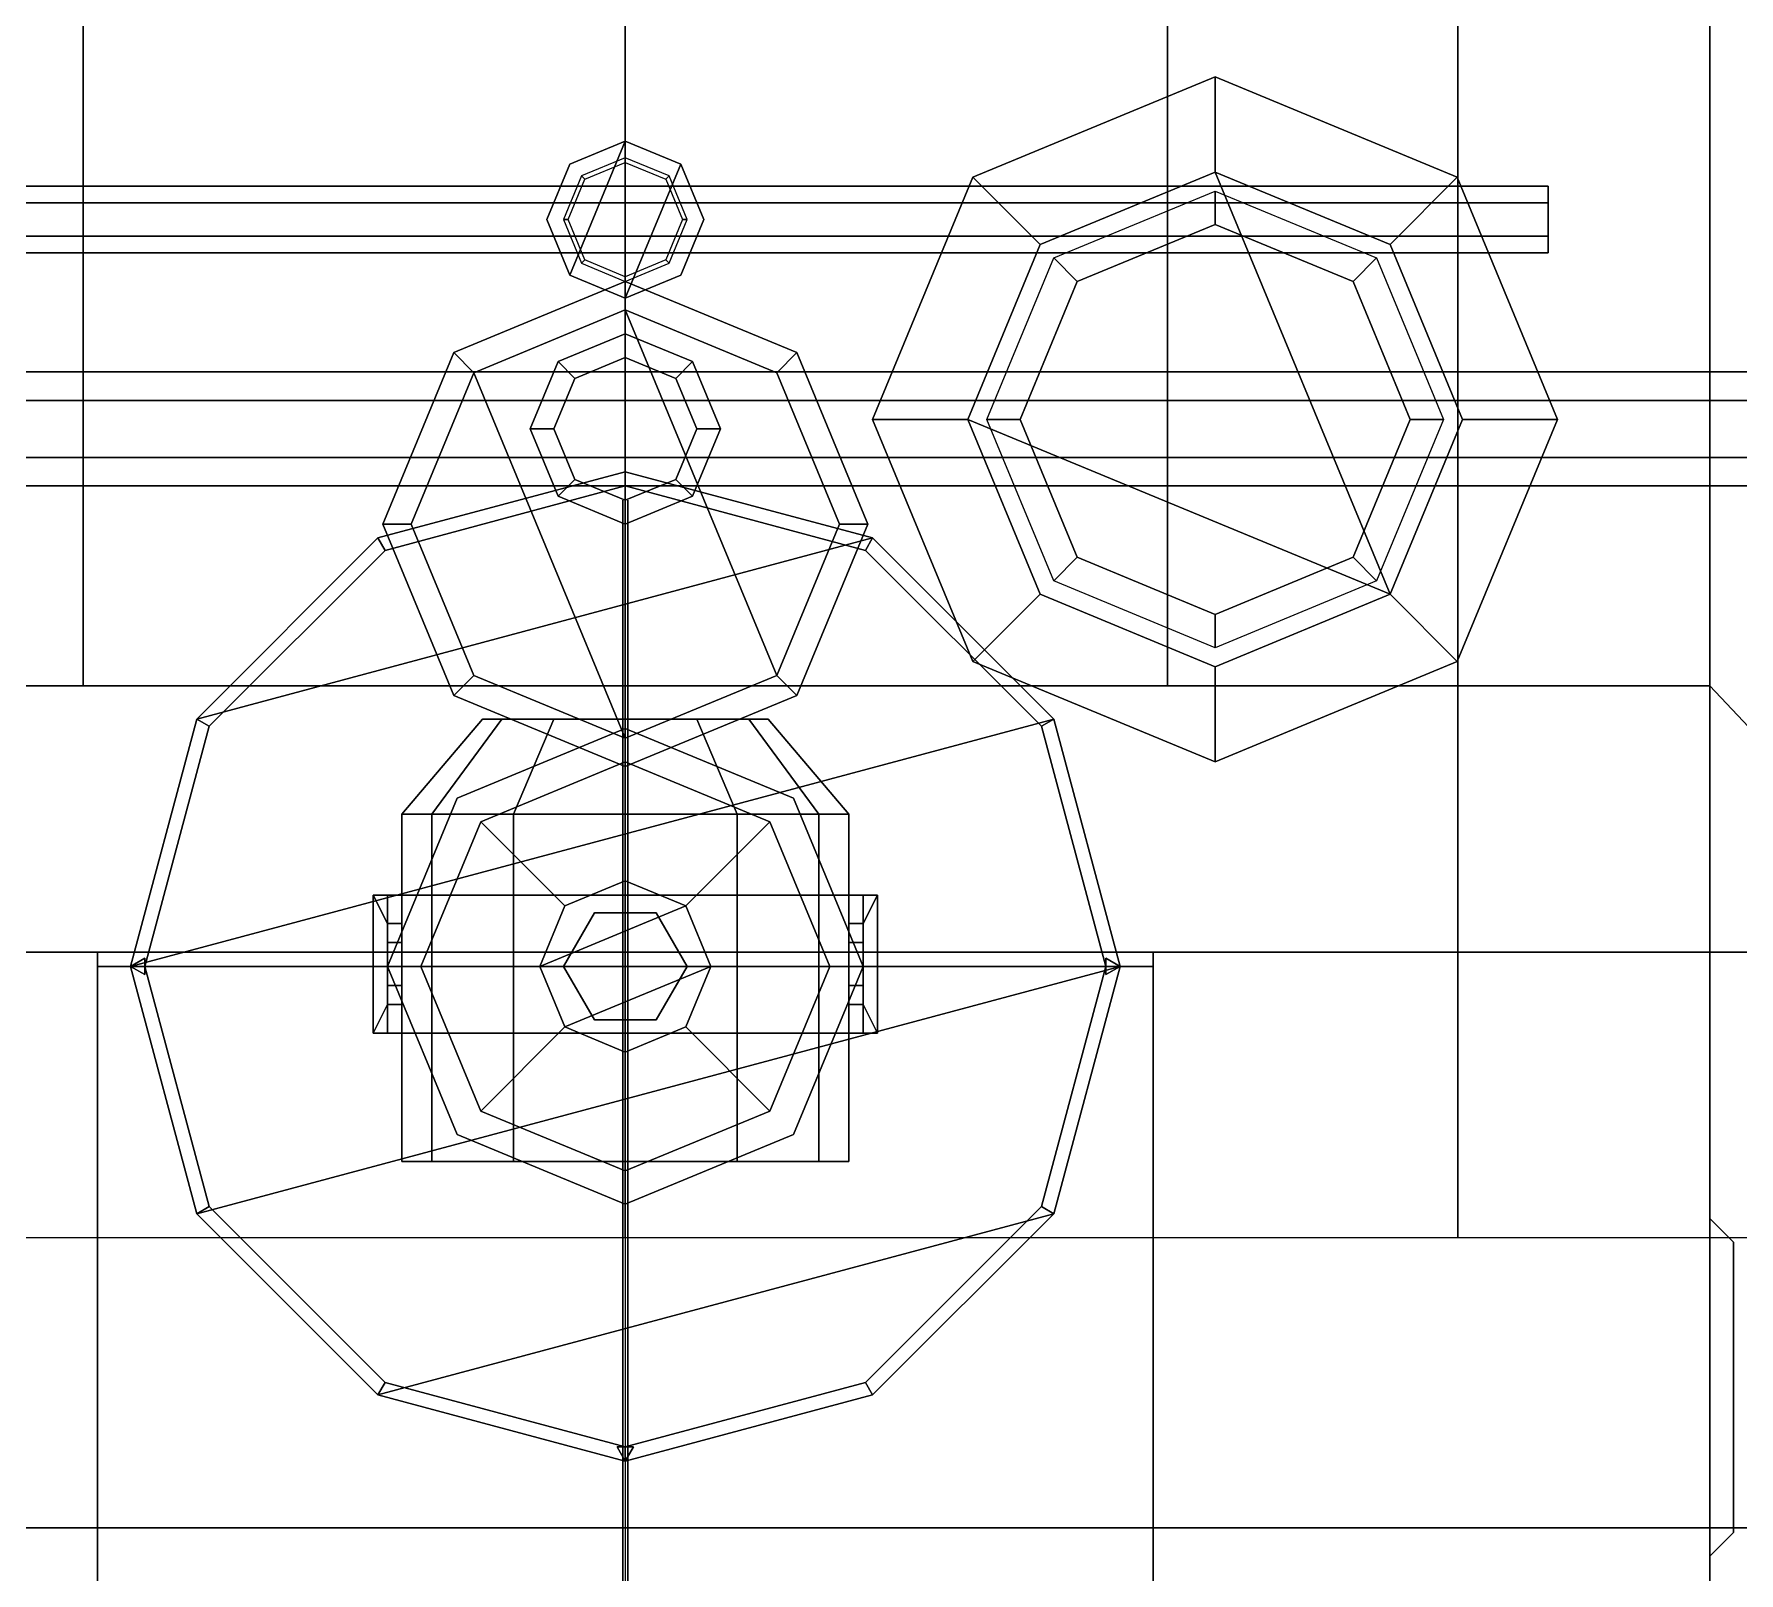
# Model space of a CAD drawing. Header units: millimetres. Extents: x -5.1 to 5.1, y -27.1 to 35.2.
# Drawn here: x -1.243 to 2.341, y -11.225 to -7.99 of the extents above; entities that cross this region are included whole.
import ezdxf

# ---------------------------------------------------------------- set-up
doc = ezdxf.new("R2010")
doc.units = ezdxf.units.MM
for name, color, linetype in [('cables', 6, 'Continuous'), ('drawing', 9, 'Continuous'), ('railings', 6, 'Continuous'), ('superstructure', 3, 'Continuous')]:
    doc.layers.add(name, color=color, linetype=linetype)

msp = doc.modelspace()

# ---------------------------------------------------------------- linework, layer by layer
for points in [[(3.95, -11.13, 0.89), (3.95, 0, 0.89), (2.28, 2.44, 0.89), (2.28, -9.36, 0.89)], [(-3.75, -11.13, -1.36), (-3.75, 0, -1.36), (3.75, 0, -1.36), (3.75, -11.13, -1.36)], [(1.24, -8.08, 6.77), (0.7309, -8.2909, 6.77), (0.8723, -8.4323, 7.02), (1.24, -8.28, 7.02)], [(1.24, -8.08, 6.61), (0.7309, -8.2909, 6.61), (0.7309, -8.2909, 6.77), (1.24, -8.08, 6.77)], [(1.7491, -8.2909, 6.77), (1.24, -8.08, 6.77), (1.24, -8.28, 7.02), (1.6077, -8.4323, 7.02)], [(1.7491, -8.2909, 6.61), (1.24, -8.08, 6.61), (1.24, -8.08, 6.77), (1.7491, -8.2909, 6.77)], [(-0.1167, -8.4967, 22.365), (0, -8.215, 22.365), (-0.1167, -8.2633, 22.365), (-0.165, -8.38, 22.365)], [(0, -8.215, 22.245), (-0.1167, -8.2633, 22.245), (-0.1167, -8.2633, 22.365), (0, -8.215, 22.365)], [(0, -8.545, 22.365), (0.1167, -8.2633, 22.365), (0, -8.215, 22.365), (-0.1167, -8.4967, 22.365)], [(0.1167, -8.2633, 22.245), (0, -8.215, 22.245), (0, -8.215, 22.365), (0.1167, -8.2633, 22.365)], [(-0.1167, -8.2633, 22.245), (-0.165, -8.38, 22.245), (-0.165, -8.38, 22.365), (-0.1167, -8.2633, 22.365)], [(0, -8.25, 15.61), (-0.0919, -8.2881, 15.61), (-0.0849, -8.2951, 22.245), (0, -8.26, 22.245)], [(0.0919, -8.2881, 15.61), (0, -8.25, 15.61), (0, -8.26, 22.245), (0.0849, -8.2951, 22.245)], [(0.1167, -8.4967, 22.365), (0.165, -8.38, 22.365), (0.1167, -8.2633, 22.365), (0, -8.545, 22.365)], [(0.165, -8.38, 22.245), (0.1167, -8.2633, 22.245), (0.1167, -8.2633, 22.365), (0.165, -8.38, 22.365)], [(1.94, -8.345, 21.8706), (1.94, -8.31, 21.81), (-1.94, -8.31, 21.81), (-1.94, -8.345, 21.8706)], [(1.94, -8.31, 21.81), (1.94, -8.345, 21.7494), (-1.94, -8.345, 21.7494), (-1.94, -8.31, 21.81)], [(-0.0919, -8.2881, 15.61), (-0.13, -8.38, 15.61), (-0.12, -8.38, 22.245), (-0.0849, -8.2951, 22.245)], [(0.13, -8.38, 15.61), (0.0919, -8.2881, 15.61), (0.0849, -8.2951, 22.245), (0.12, -8.38, 22.245)], [(0.7309, -8.2909, 6.77), (0.52, -8.8, 6.77), (0.72, -8.8, 7.02), (0.8723, -8.4323, 7.02)], [(0.7309, -8.2909, 6.61), (0.52, -8.8, 6.61), (0.52, -8.8, 6.77), (0.7309, -8.2909, 6.77)], [(0.72, -8.8, 7.02), (1.6077, -9.1677, 7.02), (1.24, -8.28, 7.02), (0.8723, -8.4323, 7.02)], [(1.24, -8.28, 7.02), (1.6077, -9.1677, 7.02), (1.76, -8.8, 7.02), (1.6077, -8.4323, 7.02)], [(1.96, -8.8, 6.77), (1.7491, -8.2909, 6.77), (1.6077, -8.4323, 7.02), (1.76, -8.8, 7.02)], [(1.96, -8.8, 6.61), (1.7491, -8.2909, 6.61), (1.7491, -8.2909, 6.77), (1.96, -8.8, 6.77)], [(1.94, -8.415, 21.7494), (1.94, -8.345, 21.7494), (1.94, -8.31, 21.81), (1.94, -8.45, 21.81)], [(1.94, -8.45, 21.81), (1.94, -8.31, 21.81), (1.94, -8.345, 21.8706), (1.94, -8.415, 21.8706)], [(1.94, -8.415, 21.8706), (1.94, -8.345, 21.8706), (-1.94, -8.345, 21.8706), (-1.94, -8.415, 21.8706)], [(1.94, -8.345, 21.7494), (1.94, -8.415, 21.7494), (-1.94, -8.415, 21.7494), (-1.94, -8.345, 21.7494)], [(1.24, -8.39, 6.36), (0.9501, -8.5101, 6.36), (0.9006, -8.4606, 6.61), (1.24, -8.32, 6.61)], [(1.5299, -8.5101, 6.36), (1.24, -8.39, 6.36), (1.24, -8.32, 6.61), (1.5794, -8.4606, 6.61)], [(-0.165, -8.38, 22.245), (-0.1167, -8.4967, 22.245), (-0.1167, -8.4967, 22.365), (-0.165, -8.38, 22.365)], [(-0.13, -8.38, 15.61), (-0.0919, -8.4719, 15.61), (-0.0849, -8.4649, 22.245), (-0.12, -8.38, 22.245)], [(0.0919, -8.4719, 15.61), (0.13, -8.38, 15.61), (0.12, -8.38, 22.245), (0.0849, -8.4649, 22.245)], [(0.1167, -8.4967, 22.245), (0.165, -8.38, 22.245), (0.165, -8.38, 22.365), (0.1167, -8.4967, 22.365)], [(1.94, -8.45, 21.81), (1.94, -8.415, 21.8706), (-1.94, -8.415, 21.8706), (-1.94, -8.45, 21.81)], [(1.94, -8.415, 21.7494), (1.94, -8.45, 21.81), (-1.94, -8.45, 21.81), (-1.94, -8.415, 21.7494)], [(1.24, -8.39, 5.19), (0.9501, -8.5101, 5.24), (0.9501, -8.5101, 6.36), (1.24, -8.39, 6.36)], [(1.5299, -8.5101, 5.15), (1.24, -8.39, 5.19), (1.24, -8.39, 6.36), (1.5299, -8.5101, 6.36)], [(-0.0919, -8.4719, 15.61), (0, -8.51, 15.61), (0, -8.5, 22.245), (-0.0849, -8.4649, 22.245)], [(0, -8.51, 15.61), (0.0919, -8.4719, 15.61), (0.0849, -8.4649, 22.245), (0, -8.5, 22.245)], [(0.9501, -8.5101, 6.36), (0.83, -8.8, 6.36), (0.76, -8.8, 6.61), (0.9006, -8.4606, 6.61)], [(1.65, -8.8, 6.36), (1.5299, -8.5101, 6.36), (1.5794, -8.4606, 6.61), (1.72, -8.8, 6.61)], [(0, -8.51, 15.61), (-0.3606, -8.6594, 15.61), (-0.3606, -8.6594, 17.42), (0, -8.51, 17.42)], [(0, -8.51, 17.42), (-0.3606, -8.6594, 17.42), (-0.3182, -8.7018, 17.42), (0, -8.57, 17.42)], [(-0.1167, -8.4967, 22.245), (0, -8.545, 22.245), (0, -8.545, 22.365), (-0.1167, -8.4967, 22.365)], [(0, -8.545, 22.245), (0.1167, -8.4967, 22.245), (0.1167, -8.4967, 22.365), (0, -8.545, 22.365)], [(0.3606, -8.6594, 15.61), (0, -8.51, 15.61), (0, -8.51, 17.42), (0.3606, -8.6594, 17.42)], [(0.3606, -8.6594, 17.42), (0, -8.51, 17.42), (0, -8.57, 17.42), (0.3182, -8.7018, 17.42)], [(0.9501, -8.5101, 5.24), (0.83, -8.8, 5.26), (0.83, -8.8, 6.36), (0.9501, -8.5101, 6.36)], [(1.65, -8.8, 5.13), (1.5299, -8.5101, 5.15), (1.5299, -8.5101, 6.36), (1.65, -8.8, 6.36)], [(-0.3182, -8.7018, 15.67), (0, -8.57, 15.67), (0, -8.57, 17.42), (-0.3182, -8.7018, 17.42)], [(-0.3182, -8.7018, 15.67), (0, -9.47, 15.67), (0.3182, -9.3382, 15.67), (0, -8.57, 15.67)], [(0, -8.57, 15.67), (0.3182, -8.7018, 15.67), (0.3182, -8.7018, 17.42), (0, -8.57, 17.42)], [(0, -8.57, 15.67), (0.3182, -9.3382, 15.67), (0.45, -9.02, 15.67), (0.3182, -8.7018, 15.67)], [(-0.1414, -8.6786, 8.4), (-0.1061, -8.7139, 8.45), (0, -8.67, 8.45), (0, -8.62, 8.4)], [(-0.1061, -8.7139, 8.35), (-0.1414, -8.6786, 8.4), (0, -8.62, 8.4), (0, -8.67, 8.35)], [(-0.1061, -8.7139, 11.615), (-0.1414, -8.6786, 11.665), (0, -8.62, 11.665), (0, -8.67, 11.615)], [(-0.1414, -8.6786, 11.665), (-0.1061, -8.7139, 11.715), (0, -8.67, 11.715), (0, -8.62, 11.665)], [(0, -8.62, 8.4), (0, -8.67, 8.45), (0.1061, -8.7139, 8.45), (0.1414, -8.6786, 8.4)], [(0, -8.67, 8.35), (0, -8.62, 8.4), (0.1414, -8.6786, 8.4), (0.1061, -8.7139, 8.35)], [(0, -8.67, 11.615), (0, -8.62, 11.665), (0.1414, -8.6786, 11.665), (0.1061, -8.7139, 11.615)], [(0, -8.62, 11.665), (0, -8.67, 11.715), (0.1061, -8.7139, 11.715), (0.1414, -8.6786, 11.665)], [(-0.3606, -8.6594, 15.61), (-0.51, -9.02, 15.61), (-0.51, -9.02, 17.42), (-0.3606, -8.6594, 17.42)], [(-0.3606, -8.6594, 17.42), (-0.51, -9.02, 17.42), (-0.45, -9.02, 17.42), (-0.3182, -8.7018, 17.42)], [(0, -8.67, 5.39), (-0.1061, -8.7139, 5.37), (-0.1061, -8.7139, 8.35), (0, -8.67, 8.35)], [(0, -8.67, 8.45), (-0.1061, -8.7139, 8.45), (-0.1061, -8.7139, 11.615), (0, -8.67, 11.615)], [(0, -8.67, 11.715), (-0.1061, -8.7139, 11.715), (-0.1061, -8.7139, 15.61), (0, -8.67, 15.61)], [(0.1061, -8.7139, 5.37), (0, -8.67, 5.39), (0, -8.67, 8.35), (0.1061, -8.7139, 8.35)], [(0.1061, -8.7139, 8.45), (0, -8.67, 8.45), (0, -8.67, 11.615), (0.1061, -8.7139, 11.615)], [(0.1061, -8.7139, 11.72), (0, -8.67, 11.715), (0, -8.67, 15.61), (0.1061, -8.7139, 15.61)], [(0.51, -9.02, 17.42), (0.3606, -8.6594, 17.42), (0.3182, -8.7018, 17.42), (0.45, -9.02, 17.42)], [(0.51, -9.02, 15.61), (0.3606, -8.6594, 15.61), (0.3606, -8.6594, 17.42), (0.51, -9.02, 17.42)], [(3.5, -8.76, 15.0039), (3.5, -8.7, 14.9), (-3.5, -8.7, 14.9), (-3.5, -8.76, 15.0039)], [(3.5, -8.7, 14.9), (3.5, -8.76, 14.7961), (-3.5, -8.76, 14.7961), (-3.5, -8.7, 14.9)], [(-0.45, -9.02, 15.67), (-0.3182, -8.7018, 15.67), (-0.3182, -8.7018, 17.42), (-0.45, -9.02, 17.42)], [(-0.45, -9.02, 15.67), (-0.3182, -9.3382, 15.67), (0, -9.47, 15.67), (-0.3182, -8.7018, 15.67)], [(-0.2, -8.82, 8.4), (-0.15, -8.82, 8.45), (-0.1061, -8.7139, 8.45), (-0.1414, -8.6786, 8.4)], [(-0.15, -8.82, 8.35), (-0.2, -8.82, 8.4), (-0.1414, -8.6786, 8.4), (-0.1061, -8.7139, 8.35)], [(-0.15, -8.82, 11.615), (-0.2, -8.82, 11.665), (-0.1414, -8.6786, 11.665), (-0.1061, -8.7139, 11.615)], [(-0.2, -8.82, 11.665), (-0.15, -8.82, 11.715), (-0.1061, -8.7139, 11.715), (-0.1414, -8.6786, 11.665)], [(0.1414, -8.6786, 8.4), (0.1061, -8.7139, 8.45), (0.15, -8.82, 8.45), (0.2, -8.82, 8.4)], [(0.1061, -8.7139, 8.35), (0.1414, -8.6786, 8.4), (0.2, -8.82, 8.4), (0.15, -8.82, 8.35)], [(0.1061, -8.7139, 11.615), (0.1414, -8.6786, 11.665), (0.2, -8.82, 11.665), (0.15, -8.82, 11.615)], [(0.1414, -8.6786, 11.665), (0.1061, -8.7139, 11.715), (0.15, -8.82, 11.715), (0.2, -8.82, 11.665)], [(0.3182, -8.7018, 15.67), (0.45, -9.02, 15.67), (0.45, -9.02, 17.42), (0.3182, -8.7018, 17.42)], [(-0.1061, -8.7139, 5.37), (-0.15, -8.82, 5.365), (-0.15, -8.82, 8.35), (-0.1061, -8.7139, 8.35)], [(-0.1061, -8.7139, 8.45), (-0.15, -8.82, 8.45), (-0.15, -8.82, 11.615), (-0.1061, -8.7139, 11.615)], [(-0.1061, -8.7139, 11.715), (-0.15, -8.82, 11.715), (-0.15, -8.82, 15.61), (-0.1061, -8.7139, 15.61)], [(0.15, -8.82, 5.365), (0.1061, -8.7139, 5.37), (0.1061, -8.7139, 8.35), (0.15, -8.82, 8.35)], [(0.15, -8.82, 8.45), (0.1061, -8.7139, 8.45), (0.1061, -8.7139, 11.615), (0.15, -8.82, 11.615)], [(0.15, -8.82, 11.715), (0.1061, -8.7139, 11.72), (0.1061, -8.7139, 15.61), (0.15, -8.82, 15.61)], [(3.5, -8.88, 15.0039), (3.5, -8.76, 15.0039), (-3.5, -8.76, 15.0039), (-3.5, -8.88, 15.0039)], [(3.5, -8.76, 14.7961), (3.5, -8.88, 14.7961), (-3.5, -8.88, 14.7961), (-3.5, -8.76, 14.7961)], [(0.52, -8.8, 6.77), (0.7309, -9.3091, 6.77), (0.8723, -9.1677, 7.02), (0.72, -8.8, 7.02)], [(0.52, -8.8, 6.61), (0.7309, -9.3091, 6.61), (0.7309, -9.3091, 6.77), (0.52, -8.8, 6.77)], [(0.8723, -9.1677, 7.02), (1.24, -9.32, 7.02), (1.6077, -9.1677, 7.02), (0.72, -8.8, 7.02)], [(0.83, -8.8, 6.36), (0.9501, -9.0899, 6.36), (0.9006, -9.1394, 6.61), (0.76, -8.8, 6.61)], [(0.83, -8.8, 5.26), (0.9501, -9.0899, 5.24), (0.9501, -9.0899, 6.36), (0.83, -8.8, 6.36)], [(1.5299, -9.0899, 5.15), (1.65, -8.8, 5.13), (1.65, -8.8, 6.36), (1.5299, -9.0899, 6.36)], [(1.5299, -9.0899, 6.36), (1.65, -8.8, 6.36), (1.72, -8.8, 6.61), (1.5794, -9.1394, 6.61)], [(1.7491, -9.3091, 6.77), (1.96, -8.8, 6.77), (1.76, -8.8, 7.02), (1.6077, -9.1677, 7.02)], [(1.7491, -9.3091, 6.61), (1.96, -8.8, 6.61), (1.96, -8.8, 6.77), (1.7491, -9.3091, 6.77)], [(-0.1414, -8.9614, 8.4), (-0.1061, -8.9261, 8.45), (-0.15, -8.82, 8.45), (-0.2, -8.82, 8.4)], [(-0.1061, -8.9261, 8.35), (-0.1414, -8.9614, 8.4), (-0.2, -8.82, 8.4), (-0.15, -8.82, 8.35)], [(-0.1061, -8.9261, 11.615), (-0.1414, -8.9614, 11.665), (-0.2, -8.82, 11.665), (-0.15, -8.82, 11.615)], [(-0.1414, -8.9614, 11.665), (-0.1061, -8.9261, 11.715), (-0.15, -8.82, 11.715), (-0.2, -8.82, 11.665)], [(-0.15, -8.82, 5.365), (-0.1061, -8.9261, 5.37), (-0.1061, -8.9261, 8.35), (-0.15, -8.82, 8.35)], [(-0.15, -8.82, 8.45), (-0.1061, -8.9261, 8.45), (-0.1061, -8.9261, 11.615), (-0.15, -8.82, 11.615)], [(-0.15, -8.82, 11.715), (-0.1061, -8.9261, 11.715), (-0.1061, -8.9261, 15.61), (-0.15, -8.82, 15.61)], [(0.1061, -8.9261, 5.37), (0.15, -8.82, 5.365), (0.15, -8.82, 8.35), (0.1061, -8.9261, 8.35)], [(0.2, -8.82, 8.4), (0.15, -8.82, 8.45), (0.1061, -8.9261, 8.45), (0.1414, -8.9614, 8.4)], [(0.15, -8.82, 8.35), (0.2, -8.82, 8.4), (0.1414, -8.9614, 8.4), (0.1061, -8.9261, 8.35)], [(0.1061, -8.9261, 8.45), (0.15, -8.82, 8.45), (0.15, -8.82, 11.615), (0.1061, -8.9261, 11.615)], [(0.15, -8.82, 11.615), (0.2, -8.82, 11.665), (0.1414, -8.9614, 11.665), (0.1061, -8.9261, 11.615)], [(0.2, -8.82, 11.665), (0.15, -8.82, 11.715), (0.1061, -8.9261, 11.715), (0.1414, -8.9614, 11.665)], [(0.1061, -8.9261, 11.715), (0.15, -8.82, 11.715), (0.15, -8.82, 15.61), (0.1061, -8.9261, 15.61)], [(3.5, -8.94, 14.9), (3.5, -8.88, 15.0039), (-3.5, -8.88, 15.0039), (-3.5, -8.94, 14.9)], [(3.5, -8.88, 14.7961), (3.5, -8.94, 14.9), (-3.5, -8.94, 14.9), (-3.5, -8.88, 14.7961)], [(0, -8.91, 8.02), (-0.52, -9.0493, 8.02), (-0.9007, -9.43, 8.02), (0.52, -9.0493, 8.02)], [(0, -8.91, 7.65), (-0.52, -9.0493, 7.65), (-0.52, -9.0493, 8.02), (0, -8.91, 8.02)], [(0.52, -9.0493, 7.65), (0, -8.91, 7.65), (0, -8.91, 8.02), (0.52, -9.0493, 8.02)], [(0, -9.02, 8.4), (0, -8.97, 8.45), (-0.1061, -8.9261, 8.45), (-0.1414, -8.9614, 8.4)], [(0, -8.97, 8.35), (0, -9.02, 8.4), (-0.1414, -8.9614, 8.4), (-0.1061, -8.9261, 8.35)], [(0, -8.97, 11.615), (0, -9.02, 11.665), (-0.1414, -8.9614, 11.665), (-0.1061, -8.9261, 11.615)], [(0, -9.02, 11.665), (0, -8.97, 11.715), (-0.1061, -8.9261, 11.715), (-0.1414, -8.9614, 11.665)], [(-0.1061, -8.9261, 5.37), (0, -8.97, 5.39), (0, -8.97, 8.35), (-0.1061, -8.9261, 8.35)], [(-0.1061, -8.9261, 8.45), (0, -8.97, 8.45), (0, -8.97, 11.615), (-0.1061, -8.9261, 11.615)], [(-0.1061, -8.9261, 11.715), (0, -8.97, 11.715), (0, -8.97, 15.61), (-0.1061, -8.9261, 15.61)], [(0, -8.97, 5.39), (0.1061, -8.9261, 5.37), (0.1061, -8.9261, 8.35), (0, -8.97, 8.35)], [(0.1414, -8.9614, 8.4), (0.1061, -8.9261, 8.45), (0, -8.97, 8.45), (0, -9.02, 8.4)], [(0.1061, -8.9261, 8.35), (0.1414, -8.9614, 8.4), (0, -9.02, 8.4), (0, -8.97, 8.35)], [(0, -8.97, 8.45), (0.1061, -8.9261, 8.45), (0.1061, -8.9261, 11.615), (0, -8.97, 11.615)], [(0.1061, -8.9261, 11.615), (0.1414, -8.9614, 11.665), (0, -9.02, 11.665), (0, -8.97, 11.615)], [(0.1414, -8.9614, 11.665), (0.1061, -8.9261, 11.715), (0, -8.97, 11.715), (0, -9.02, 11.665)], [(0, -8.97, 11.715), (0.1061, -8.9261, 11.715), (0.1061, -8.9261, 15.61), (0, -8.97, 15.61)], [(-0.51, -9.02, 15.61), (-0.3606, -9.3806, 15.61), (-0.3606, -9.3806, 17.42), (-0.51, -9.02, 17.42)], [(-0.51, -9.02, 17.42), (-0.3606, -9.3806, 17.42), (-0.3182, -9.3382, 17.42), (-0.45, -9.02, 17.42)], [(-0.3182, -9.3382, 15.67), (-0.45, -9.02, 15.67), (-0.45, -9.02, 17.42), (-0.3182, -9.3382, 17.42)], [(0.45, -9.02, 15.67), (0.3182, -9.3382, 15.67), (0.3182, -9.3382, 17.42), (0.45, -9.02, 17.42)], [(0.3606, -9.3806, 17.42), (0.51, -9.02, 17.42), (0.45, -9.02, 17.42), (0.3182, -9.3382, 17.42)], [(0.3606, -9.3806, 15.61), (0.51, -9.02, 15.61), (0.51, -9.02, 17.42), (0.3606, -9.3806, 17.42)], [(0.52, -9.0493, 8.02), (-0.9007, -9.43, 8.02), (-1.04, -9.95, 8.02), (0.9007, -9.43, 8.02)], [(-0.52, -9.0493, 7.65), (-0.9007, -9.43, 7.65), (-0.9007, -9.43, 8.02), (-0.52, -9.0493, 8.02)], [(0.9007, -9.43, 7.65), (0.52, -9.0493, 7.65), (0.52, -9.0493, 8.02), (0.9007, -9.43, 8.02)], [(0.9501, -9.0899, 6.36), (1.24, -9.21, 6.36), (1.24, -9.28, 6.61), (0.9006, -9.1394, 6.61)], [(0.9501, -9.0899, 5.24), (1.24, -9.21, 5.19), (1.24, -9.21, 6.36), (0.9501, -9.0899, 6.36)], [(1.24, -9.21, 5.19), (1.5299, -9.0899, 5.15), (1.5299, -9.0899, 6.36), (1.24, -9.21, 6.36)], [(1.24, -9.21, 6.36), (1.5299, -9.0899, 6.36), (1.5794, -9.1394, 6.61), (1.24, -9.28, 6.61)], [(0.7309, -9.3091, 6.77), (1.24, -9.52, 6.77), (1.24, -9.32, 7.02), (0.8723, -9.1677, 7.02)], [(1.24, -9.52, 6.77), (1.7491, -9.3091, 6.77), (1.6077, -9.1677, 7.02), (1.24, -9.32, 7.02)], [(0.7309, -9.3091, 6.61), (1.24, -9.52, 6.61), (1.24, -9.52, 6.77), (0.7309, -9.3091, 6.77)], [(1.24, -9.52, 6.61), (1.7491, -9.3091, 6.61), (1.7491, -9.3091, 6.77), (1.24, -9.52, 6.77)], [(-0.3606, -9.3806, 17.42), (0, -9.53, 17.42), (0, -9.47, 17.42), (-0.3182, -9.3382, 17.42)], [(0, -9.47, 15.67), (-0.3182, -9.3382, 15.67), (-0.3182, -9.3382, 17.42), (0, -9.47, 17.42)], [(0.3182, -9.3382, 15.67), (0, -9.47, 15.67), (0, -9.47, 17.42), (0.3182, -9.3382, 17.42)], [(0, -9.53, 17.42), (0.3606, -9.3806, 17.42), (0.3182, -9.3382, 17.42), (0, -9.47, 17.42)], [(-0.3606, -9.3806, 15.61), (0, -9.53, 15.61), (0, -9.53, 17.42), (-0.3606, -9.3806, 17.42)], [(0, -9.53, 15.61), (0.3606, -9.3806, 15.61), (0.3606, -9.3806, 17.42), (0, -9.53, 17.42)], [(2.28, -9.36, 0.89), (2.28, -15.82, 0.89), (3.89, -13.85, 0.89), (3.95, -11.13, 0.89)], [(-0.9007, -9.43, 7.65), (-1.04, -9.95, 7.65), (-1.04, -9.95, 8.02), (-0.9007, -9.43, 8.02)], [(0.9007, -9.43, 8.02), (-1.04, -9.95, 8.02), (-0.9007, -10.47, 8.02), (1.04, -9.95, 8.02)], [(0, -9.45, 5.39), (-0.3536, -9.5964, 5.33), (-0.3536, -9.5964, 7.65), (0, -9.45, 7.65)], [(0.3536, -9.5964, 5.33), (0, -9.45, 5.39), (0, -9.45, 7.65), (0.3536, -9.5964, 7.65)], [(1.04, -9.95, 7.65), (0.9007, -9.43, 7.65), (0.9007, -9.43, 8.02), (1.04, -9.95, 8.02)], [(-0.3536, -9.5964, 5.33), (-0.5, -9.95, 5.31), (-0.5, -9.95, 7.65), (-0.3536, -9.5964, 7.65)], [(0.5, -9.95, 5.31), (0.3536, -9.5964, 5.33), (0.3536, -9.5964, 7.65), (0.5, -9.95, 7.65)], [(-1.11, -9.92, 5.02), (-1.11, -9.92, 3.07), (-1.11, -11.62, 3.14), (-1.11, -11.62, 4.81)], [(-1.11, -9.92, 5.02), (-1.11, -11.62, 4.81), (-1.11, -12.33, 4.81), (-1.11, -12.91, 5.02)], [(-1.11, -11.62, 3.14), (-1.11, -9.92, 3.07), (-1.11, -12.91, 3.07), (-1.11, -12.33, 3.14)], [(1.11, -11.62, 3.14), (1.11, -9.92, 3.07), (1.11, -9.92, 5.02), (1.11, -11.62, 4.81)], [(1.11, -12.33, 4.81), (1.11, -11.62, 4.81), (1.11, -9.92, 5.02), (1.11, -12.91, 5.02)], [(1.11, -12.91, 3.07), (1.11, -9.92, 3.07), (1.11, -11.62, 3.14), (1.11, -12.33, 3.14)], [(-1.11, -9.95, 6.97), (-1.11, -9.95, 5.02), (-1.11, -13.28, 5.02), (-1.11, -13.28, 6.97)], [(1.11, -9.95, 6.97), (1.11, -9.95, 5.02), (-1.11, -9.95, 5.02), (-1.11, -9.95, 6.97)], [(1.11, -11.33, 6.97), (1.11, -9.95, 6.97), (-1.11, -9.95, 6.97), (-1.11, -11.33, 6.97)], [(-1.04, -9.95, 7.65), (-0.9007, -10.47, 7.65), (-0.9007, -10.47, 8.02), (-1.04, -9.95, 8.02)], [(1.04, -9.95, 8.02), (-0.9007, -10.47, 8.02), (-0.52, -10.8507, 8.02), (0.9007, -10.47, 8.02)], [(-0.5, -9.95, 6.97), (-0.3536, -10.3036, 6.97), (-0.3536, -10.3036, 7.65), (-0.5, -9.95, 7.65)], [(0.3536, -10.3036, 6.97), (0.5, -9.95, 6.97), (0.5, -9.95, 7.65), (0.3536, -10.3036, 7.65)], [(0.9007, -10.47, 7.65), (1.04, -9.95, 7.65), (1.04, -9.95, 8.02), (0.9007, -10.47, 8.02)], [(1.11, -13.28, 5.02), (1.11, -9.95, 5.02), (1.11, -9.95, 6.97), (1.11, -13.28, 6.97)], [(-0.3536, -10.3036, 6.97), (0, -10.45, 6.97), (0, -10.45, 7.65), (-0.3536, -10.3036, 7.65)], [(0, -10.45, 6.97), (0.3536, -10.3036, 6.97), (0.3536, -10.3036, 7.65), (0, -10.45, 7.65)], [(-0.9007, -10.47, 7.65), (-0.52, -10.8507, 7.65), (-0.52, -10.8507, 8.02), (-0.9007, -10.47, 8.02)], [(0.9007, -10.47, 8.02), (-0.52, -10.8507, 8.02), (0, -10.99, 8.02), (0.52, -10.8507, 8.02)], [(0.52, -10.8507, 7.65), (0.9007, -10.47, 7.65), (0.9007, -10.47, 8.02), (0.52, -10.8507, 8.02)], [(2.33, -10.53, 2.59), (2.33, -10.53, 1.01), (2.28, -10.48, 0.97), (2.28, -10.48, 2.64)], [(2.28, -11.19, 0.97), (2.28, -10.48, 0.97), (2.33, -10.53, 1.01), (2.33, -11.14, 1.01)], [(2.33, -11.14, 2.59), (2.33, -10.53, 2.59), (2.28, -10.48, 2.64), (2.28, -11.19, 2.64)], [(2.33, -11.14, 1.01), (2.33, -10.53, 1.01), (2.33, -10.53, 2.59), (2.33, -11.14, 2.59)], [(-0.52, -10.8507, 7.65), (0, -10.99, 7.65), (0, -10.99, 8.02), (-0.52, -10.8507, 8.02)], [(0, -10.99, 7.65), (0.52, -10.8507, 7.65), (0.52, -10.8507, 8.02), (0, -10.99, 8.02)], [(3.75, -11.13, -1.36), (3.69, -13.85, -1.36), (-3.69, -13.85, -1.36), (-3.75, -11.13, -1.36)], [(2.28, -11.19, 2.64), (2.28, -11.19, 0.97), (2.33, -11.14, 1.01), (2.33, -11.14, 2.59)]]:
    msp.add_3dface(points)
at = {"layer": 'cables'}
for points in [[(3.495, -8.705, 14.86), (1.74, 11.77, 15.905), (1.74, 11.77, 15.925), (3.495, -8.705, 14.88)], [(3.5, -8.705, 14.88), (1.75, 11.77, 15.925), (1.75, 11.77, 15.905), (3.5, -8.705, 14.86)], [(-0.005, -26.44, 4.865), (-0.005, -8.97, 14.89), (-0.005, -8.97, 14.91), (-0.005, -26.44, 4.885)], [(0.005, -26.44, 4.885), (0.005, -8.97, 14.91), (0.005, -8.97, 14.89), (0.005, -26.44, 4.865)]]:
    msp.add_3dface(points, dxfattribs=at)
at = {"layer": 'drawing'}
msp.add_xline((0, -16.63, 27.7), (0, -1), dxfattribs=at)
at = {"layer": 'railings'}
for points in [[(-0.52, -9.0493, 8.52), (-0.505, -9.0753, 8.5373), (0, -8.94, 8.5373), (0, -8.91, 8.52)], [(-0.505, -9.0753, 8.5027), (-0.52, -9.0493, 8.52), (0, -8.91, 8.52), (0, -8.94, 8.5027)], [(-0.52, -9.0493, 9.02), (-0.505, -9.0753, 9.0373), (0, -8.94, 9.0373), (0, -8.91, 9.02)], [(-0.505, -9.0753, 9.0027), (-0.52, -9.0493, 9.02), (0, -8.91, 9.02), (0, -8.94, 9.0027)], [(0, -8.91, 8.52), (0, -8.94, 8.5373), (0.505, -9.0753, 8.5373), (0.52, -9.0493, 8.52)], [(0, -8.94, 8.5027), (0, -8.91, 8.52), (0.52, -9.0493, 8.52), (0.505, -9.0753, 8.5027)], [(0, -8.91, 9.02), (0, -8.94, 9.0373), (0.505, -9.0753, 9.0373), (0.52, -9.0493, 9.02)], [(0, -8.94, 9.0027), (0, -8.91, 9.02), (0.52, -9.0493, 9.02), (0.505, -9.0753, 9.0027)], [(-0.505, -9.0753, 8.5373), (-0.505, -9.0753, 8.5027), (0, -8.94, 8.5027), (0, -8.94, 8.5373)], [(-0.505, -9.0753, 9.0373), (-0.505, -9.0753, 9.0027), (0, -8.94, 9.0027), (0, -8.94, 9.0373)], [(0, -8.94, 8.5373), (0, -8.94, 8.5027), (0.505, -9.0753, 8.5027), (0.505, -9.0753, 8.5373)], [(0, -8.94, 9.0373), (0, -8.94, 9.0027), (0.505, -9.0753, 9.0027), (0.505, -9.0753, 9.0373)], [(-0.9007, -9.43, 8.52), (-0.8747, -9.445, 8.5373), (-0.505, -9.0753, 8.5373), (-0.52, -9.0493, 8.52)], [(-0.8747, -9.445, 8.5027), (-0.9007, -9.43, 8.52), (-0.52, -9.0493, 8.52), (-0.505, -9.0753, 8.5027)], [(-0.9007, -9.43, 9.02), (-0.8747, -9.445, 9.0373), (-0.505, -9.0753, 9.0373), (-0.52, -9.0493, 9.02)], [(-0.8747, -9.445, 9.0027), (-0.9007, -9.43, 9.02), (-0.52, -9.0493, 9.02), (-0.505, -9.0753, 9.0027)], [(0.52, -9.0493, 8.52), (0.505, -9.0753, 8.5373), (0.8747, -9.445, 8.5373), (0.9007, -9.43, 8.52)], [(0.505, -9.0753, 8.5027), (0.52, -9.0493, 8.52), (0.9007, -9.43, 8.52), (0.8747, -9.445, 8.5027)], [(0.52, -9.0493, 9.02), (0.505, -9.0753, 9.0373), (0.8747, -9.445, 9.0373), (0.9007, -9.43, 9.02)], [(0.505, -9.0753, 9.0027), (0.52, -9.0493, 9.02), (0.9007, -9.43, 9.02), (0.8747, -9.445, 9.0027)], [(-0.8747, -9.445, 8.5373), (-0.8747, -9.445, 8.5027), (-0.505, -9.0753, 8.5027), (-0.505, -9.0753, 8.5373)], [(-0.8747, -9.445, 9.0373), (-0.8747, -9.445, 9.0027), (-0.505, -9.0753, 9.0027), (-0.505, -9.0753, 9.0373)], [(0.505, -9.0753, 8.5373), (0.505, -9.0753, 8.5027), (0.8747, -9.445, 8.5027), (0.8747, -9.445, 8.5373)], [(0.505, -9.0753, 9.0373), (0.505, -9.0753, 9.0027), (0.8747, -9.445, 9.0027), (0.8747, -9.445, 9.0373)], [(-1.04, -9.95, 8.52), (-1.01, -9.95, 8.5373), (-0.8747, -9.445, 8.5373), (-0.9007, -9.43, 8.52)], [(-1.01, -9.95, 8.5027), (-1.04, -9.95, 8.52), (-0.9007, -9.43, 8.52), (-0.8747, -9.445, 8.5027)], [(-1.04, -9.95, 9.02), (-1.01, -9.95, 9.0373), (-0.8747, -9.445, 9.0373), (-0.9007, -9.43, 9.02)], [(-1.01, -9.95, 9.0027), (-1.04, -9.95, 9.02), (-0.9007, -9.43, 9.02), (-0.8747, -9.445, 9.0027)], [(-1.01, -9.95, 8.5373), (-1.01, -9.95, 8.5027), (-0.8747, -9.445, 8.5027), (-0.8747, -9.445, 8.5373)], [(-1.01, -9.95, 9.0373), (-1.01, -9.95, 9.0027), (-0.8747, -9.445, 9.0027), (-0.8747, -9.445, 9.0373)], [(0.9007, -9.43, 8.52), (0.8747, -9.445, 8.5373), (1.01, -9.95, 8.5373), (1.04, -9.95, 8.52)], [(0.8747, -9.445, 8.5027), (0.9007, -9.43, 8.52), (1.04, -9.95, 8.52), (1.01, -9.95, 8.5027)], [(0.9007, -9.43, 9.02), (0.8747, -9.445, 9.0373), (1.01, -9.95, 9.0373), (1.04, -9.95, 9.02)], [(0.8747, -9.445, 9.0027), (0.9007, -9.43, 9.02), (1.04, -9.95, 9.02), (1.01, -9.95, 9.0027)], [(0.8747, -9.445, 8.5373), (0.8747, -9.445, 8.5027), (1.01, -9.95, 8.5027), (1.01, -9.95, 8.5373)], [(0.8747, -9.445, 9.0373), (0.8747, -9.445, 9.0027), (1.01, -9.95, 9.0027), (1.01, -9.95, 9.0373)], [(-1.01, -9.9327, 8.02), (-1.04, -9.95, 8.02), (-1.04, -9.95, 9.02), (-1.01, -9.9327, 9.02)], [(-0.9007, -10.47, 8.52), (-0.8747, -10.455, 8.5373), (-1.01, -9.95, 8.5373), (-1.04, -9.95, 8.52)], [(-0.8747, -10.455, 8.5027), (-0.9007, -10.47, 8.52), (-1.04, -9.95, 8.52), (-1.01, -9.95, 8.5027)], [(-0.9007, -10.47, 9.02), (-0.8747, -10.455, 9.0373), (-1.01, -9.95, 9.0373), (-1.04, -9.95, 9.02)], [(-0.8747, -10.455, 9.0027), (-0.9007, -10.47, 9.02), (-1.04, -9.95, 9.02), (-1.01, -9.95, 9.0027)], [(-1.04, -9.95, 8.02), (-1.01, -9.9673, 8.02), (-1.01, -9.9673, 9.02), (-1.04, -9.95, 9.02)], [(-1.01, -9.9673, 8.02), (-1.01, -9.9327, 8.02), (-1.01, -9.9327, 9.02), (-1.01, -9.9673, 9.02)], [(-0.8747, -10.455, 8.5373), (-0.8747, -10.455, 8.5027), (-1.01, -9.95, 8.5027), (-1.01, -9.95, 8.5373)], [(-0.8747, -10.455, 9.0373), (-0.8747, -10.455, 9.0027), (-1.01, -9.95, 9.0027), (-1.01, -9.95, 9.0373)], [(1.04, -9.95, 8.52), (1.01, -9.95, 8.5373), (0.8747, -10.455, 8.5373), (0.9007, -10.47, 8.52)], [(1.01, -9.95, 8.5373), (1.01, -9.95, 8.5027), (0.8747, -10.455, 8.5027), (0.8747, -10.455, 8.5373)], [(1.01, -9.95, 8.5027), (1.04, -9.95, 8.52), (0.9007, -10.47, 8.52), (0.8747, -10.455, 8.5027)], [(1.04, -9.95, 9.02), (1.01, -9.95, 9.0373), (0.8747, -10.455, 9.0373), (0.9007, -10.47, 9.02)], [(1.01, -9.95, 9.0373), (1.01, -9.95, 9.0027), (0.8747, -10.455, 9.0027), (0.8747, -10.455, 9.0373)], [(1.01, -9.95, 9.0027), (1.04, -9.95, 9.02), (0.9007, -10.47, 9.02), (0.8747, -10.455, 9.0027)], [(1.01, -9.9327, 8.02), (1.01, -9.9673, 8.02), (1.01, -9.9673, 9.02), (1.01, -9.9327, 9.02)], [(1.04, -9.95, 8.02), (1.01, -9.9327, 8.02), (1.01, -9.9327, 9.02), (1.04, -9.95, 9.02)], [(1.01, -9.9673, 8.02), (1.04, -9.95, 8.02), (1.04, -9.95, 9.02), (1.01, -9.9673, 9.02)], [(-0.52, -10.8507, 8.52), (-0.505, -10.8247, 8.5373), (-0.8747, -10.455, 8.5373), (-0.9007, -10.47, 8.52)], [(-0.505, -10.8247, 8.5027), (-0.52, -10.8507, 8.52), (-0.9007, -10.47, 8.52), (-0.8747, -10.455, 8.5027)], [(-0.52, -10.8507, 9.02), (-0.505, -10.8247, 9.0373), (-0.8747, -10.455, 9.0373), (-0.9007, -10.47, 9.02)], [(-0.505, -10.8247, 9.0027), (-0.52, -10.8507, 9.02), (-0.9007, -10.47, 9.02), (-0.8747, -10.455, 9.0027)], [(-0.505, -10.8247, 8.5373), (-0.505, -10.8247, 8.5027), (-0.8747, -10.455, 8.5027), (-0.8747, -10.455, 8.5373)], [(-0.505, -10.8247, 9.0373), (-0.505, -10.8247, 9.0027), (-0.8747, -10.455, 9.0027), (-0.8747, -10.455, 9.0373)], [(0.9007, -10.47, 8.52), (0.8747, -10.455, 8.5373), (0.505, -10.8247, 8.5373), (0.52, -10.8507, 8.52)], [(0.8747, -10.455, 8.5373), (0.8747, -10.455, 8.5027), (0.505, -10.8247, 8.5027), (0.505, -10.8247, 8.5373)], [(0.8747, -10.455, 8.5027), (0.9007, -10.47, 8.52), (0.52, -10.8507, 8.52), (0.505, -10.8247, 8.5027)], [(0.9007, -10.47, 9.02), (0.8747, -10.455, 9.0373), (0.505, -10.8247, 9.0373), (0.52, -10.8507, 9.02)], [(0.8747, -10.455, 9.0373), (0.8747, -10.455, 9.0027), (0.505, -10.8247, 9.0027), (0.505, -10.8247, 9.0373)], [(0.8747, -10.455, 9.0027), (0.9007, -10.47, 9.02), (0.52, -10.8507, 9.02), (0.505, -10.8247, 9.0027)], [(0, -10.99, 8.52), (0, -10.96, 8.5373), (-0.505, -10.8247, 8.5373), (-0.52, -10.8507, 8.52)], [(0, -10.96, 8.5027), (0, -10.99, 8.52), (-0.52, -10.8507, 8.52), (-0.505, -10.8247, 8.5027)], [(0, -10.99, 9.02), (0, -10.96, 9.0373), (-0.505, -10.8247, 9.0373), (-0.52, -10.8507, 9.02)], [(0, -10.96, 9.0027), (0, -10.99, 9.02), (-0.52, -10.8507, 9.02), (-0.505, -10.8247, 9.0027)], [(0, -10.96, 8.5373), (0, -10.96, 8.5027), (-0.505, -10.8247, 8.5027), (-0.505, -10.8247, 8.5373)], [(0, -10.96, 9.0373), (0, -10.96, 9.0027), (-0.505, -10.8247, 9.0027), (-0.505, -10.8247, 9.0373)], [(0.52, -10.8507, 8.52), (0.505, -10.8247, 8.5373), (0, -10.96, 8.5373), (0, -10.99, 8.52)], [(0.505, -10.8247, 8.5373), (0.505, -10.8247, 8.5027), (0, -10.96, 8.5027), (0, -10.96, 8.5373)], [(0.505, -10.8247, 8.5027), (0.52, -10.8507, 8.52), (0, -10.99, 8.52), (0, -10.96, 8.5027)], [(0.52, -10.8507, 9.02), (0.505, -10.8247, 9.0373), (0, -10.96, 9.0373), (0, -10.99, 9.02)], [(0.505, -10.8247, 9.0373), (0.505, -10.8247, 9.0027), (0, -10.96, 9.0027), (0, -10.96, 9.0373)], [(0.505, -10.8247, 9.0027), (0.52, -10.8507, 9.02), (0, -10.99, 9.02), (0, -10.96, 9.0027)], [(0.0173, -10.96, 8.02), (-0.0173, -10.96, 8.02), (-0.0173, -10.96, 9.02), (0.0173, -10.96, 9.02)], [(-0.0173, -10.96, 8.02), (0, -10.99, 8.02), (0, -10.99, 9.02), (-0.0173, -10.96, 9.02)], [(0, -10.99, 8.02), (0.0173, -10.96, 8.02), (0.0173, -10.96, 9.02), (0, -10.99, 9.02)]]:
    msp.add_3dface(points, dxfattribs=at)
at = {"layer": 'superstructure'}
for points in [[(-1.75, -10.52, 5.12), (0, -10.52, 5.39), (0, 11.52, 5.39), (-1.75, 11.52, 5.12)], [(0, 11.52, 5.39), (0, -10.52, 5.39), (1.75, -10.52, 5.12), (1.75, 11.52, 5.12)], [(1.75, -10.52, 5.12), (2.86, -10.52, 4.96), (2.86, 11.13, 4.96), (1.75, 11.52, 5.12)], [(-2.28, 2.44, 1.96), (-2.28, -9.36, 1.96), (-1.14, -9.36, 2.59), (-1.14, 2.44, 2.59)], [(-1.14, 2.44, 2.59), (-1.14, -9.36, 2.59), (1.14, -9.36, 2.59), (1.14, 2.44, 2.59)], [(1.14, -9.36, 2.59), (2.28, -9.36, 1.96), (2.28, 2.44, 1.96), (1.14, 2.44, 2.59)], [(2.28, -9.36, 1.96), (2.28, -9.36, 0.89), (2.28, 2.44, 0.89), (2.28, 2.44, 1.96)], [(2.28, -9.36, 2.75), (1.14, -9.36, 2.59), (-1.14, -9.36, 2.59), (-2.28, -9.36, 2.75)], [(-1.14, -9.36, 2.59), (-2.28, -9.36, 1.96), (-2.28, -9.36, 1.96), (-2.28, -9.36, 2.75)], [(2.28, -9.36, 2.75), (2.28, -9.36, 1.96), (2.28, -9.36, 1.96), (1.14, -9.36, 2.59)], [(2.28, -14.08, 0.97), (2.28, -15.82, 0.89), (2.28, -9.36, 0.89), (2.28, -10.48, 0.97)], [(2.28, -10.48, 2.64), (2.28, -10.48, 0.97), (2.28, -9.36, 0.89), (2.28, -9.36, 2.75)], [(2.28, -15.82, 2.75), (2.28, -14.08, 2.64), (2.28, -10.48, 2.64), (2.28, -9.36, 2.75)], [(-0.407, -9.63, 9.185), (-0.47, -9.63, 9.42), (-0.3, -9.43, 9.42), (-0.2598, -9.43, 9.27)], [(-0.47, -9.63, 9.42), (-0.407, -9.63, 9.655), (-0.2598, -9.43, 9.57), (-0.3, -9.43, 9.42)], [(-0.235, -9.63, 9.013), (-0.407, -9.63, 9.185), (-0.2598, -9.43, 9.27), (-0.15, -9.43, 9.1602)], [(-0.407, -9.63, 9.655), (-0.235, -9.63, 9.827), (-0.15, -9.43, 9.6798), (-0.2598, -9.43, 9.57)], [(-0.3, -9.43, 9.42), (0, -9.43, 9.12), (-0.15, -9.43, 9.1602), (-0.2598, -9.43, 9.27)], [(-0.2598, -9.43, 9.57), (0.15, -9.43, 9.1602), (0, -9.43, 9.12), (-0.3, -9.43, 9.42)], [(-0.15, -9.43, 9.6798), (0.2598, -9.43, 9.27), (0.15, -9.43, 9.1602), (-0.2598, -9.43, 9.57)], [(0, -9.63, 8.95), (-0.235, -9.63, 9.013), (-0.15, -9.43, 9.1602), (0, -9.43, 9.12)], [(-0.235, -9.63, 9.827), (0, -9.63, 9.89), (0, -9.43, 9.72), (-0.15, -9.43, 9.6798)], [(0, -9.43, 9.72), (0.3, -9.43, 9.42), (0.2598, -9.43, 9.27), (-0.15, -9.43, 9.6798)], [(0.235, -9.63, 9.013), (0, -9.63, 8.95), (0, -9.43, 9.12), (0.15, -9.43, 9.1602)], [(0, -9.63, 9.89), (0.235, -9.63, 9.827), (0.15, -9.43, 9.6798), (0, -9.43, 9.72)], [(0.15, -9.43, 9.6798), (0.2598, -9.43, 9.57), (0.3, -9.43, 9.42), (0, -9.43, 9.72)], [(0.407, -9.63, 9.185), (0.235, -9.63, 9.013), (0.15, -9.43, 9.1602), (0.2598, -9.43, 9.27)], [(0.235, -9.63, 9.827), (0.407, -9.63, 9.655), (0.2598, -9.43, 9.57), (0.15, -9.43, 9.6798)], [(0.47, -9.63, 9.42), (0.407, -9.63, 9.185), (0.2598, -9.43, 9.27), (0.3, -9.43, 9.42)], [(0.407, -9.63, 9.655), (0.47, -9.63, 9.42), (0.3, -9.43, 9.42), (0.2598, -9.43, 9.57)], [(0, -9.52, 8.02), (-0.3041, -9.6459, 8.02), (-0.3041, -9.6459, 8.15), (0, -9.52, 8.15)], [(0, -9.52, 8.15), (-0.3041, -9.6459, 8.15), (-0.1273, -9.8227, 8.15), (0, -9.77, 8.15)], [(0.3041, -9.6459, 8.02), (0, -9.52, 8.02), (0, -9.52, 8.15), (0.3041, -9.6459, 8.15)], [(0.3041, -9.6459, 8.15), (0, -9.52, 8.15), (0, -9.77, 8.15), (0.1273, -9.8227, 8.15)], [(-0.407, -10.36, 9.185), (-0.47, -10.36, 9.42), (-0.47, -9.63, 9.42), (-0.407, -9.63, 9.185)], [(-0.47, -10.36, 9.42), (-0.407, -10.36, 9.655), (-0.407, -9.63, 9.655), (-0.47, -9.63, 9.42)], [(-0.235, -10.36, 9.013), (-0.407, -10.36, 9.185), (-0.407, -9.63, 9.185), (-0.235, -9.63, 9.013)], [(-0.407, -10.36, 9.655), (-0.235, -10.36, 9.827), (-0.235, -9.63, 9.827), (-0.407, -9.63, 9.655)], [(0, -10.36, 8.95), (-0.235, -10.36, 9.013), (-0.235, -9.63, 9.013), (0, -9.63, 8.95)], [(-0.235, -10.36, 9.827), (0, -10.36, 9.89), (0, -9.63, 9.89), (-0.235, -9.63, 9.827)], [(0.235, -10.36, 9.013), (0, -10.36, 8.95), (0, -9.63, 8.95), (0.235, -9.63, 9.013)], [(0, -10.36, 9.89), (0.235, -10.36, 9.827), (0.235, -9.63, 9.827), (0, -9.63, 9.89)], [(0.407, -10.36, 9.185), (0.235, -10.36, 9.013), (0.235, -9.63, 9.013), (0.407, -9.63, 9.185)], [(0.235, -10.36, 9.827), (0.407, -10.36, 9.655), (0.407, -9.63, 9.655), (0.235, -9.63, 9.827)], [(0.47, -10.36, 9.42), (0.407, -10.36, 9.185), (0.407, -9.63, 9.185), (0.47, -9.63, 9.42)], [(0.407, -10.36, 9.655), (0.47, -10.36, 9.42), (0.47, -9.63, 9.42), (0.407, -9.63, 9.655)], [(-0.3041, -9.6459, 8.15), (-0.43, -9.95, 8.15), (-0.18, -9.95, 8.15), (-0.1273, -9.8227, 8.15)], [(-0.3041, -9.6459, 8.02), (-0.43, -9.95, 8.02), (-0.43, -9.95, 8.15), (-0.3041, -9.6459, 8.15)], [(0.43, -9.95, 8.15), (0.3041, -9.6459, 8.15), (0.1273, -9.8227, 8.15), (0.18, -9.95, 8.15)], [(0.43, -9.95, 8.02), (0.3041, -9.6459, 8.02), (0.3041, -9.6459, 8.15), (0.43, -9.95, 8.15)], [(-0.18, -9.95, 8.21), (0.1273, -9.8227, 8.21), (0, -9.77, 8.21), (-0.1273, -9.8227, 8.21)], [(0, -9.77, 8.15), (-0.1273, -9.8227, 8.15), (-0.1273, -9.8227, 8.21), (0, -9.77, 8.21)], [(0.1273, -9.8227, 8.15), (0, -9.77, 8.15), (0, -9.77, 8.21), (0.1273, -9.8227, 8.21)], [(-0.5, -10.03, 9.42), (-0.5, -9.86, 9.42), (-0.53, -9.8, 8.93), (-0.53, -10.09, 8.93)], [(-0.47, -9.8, 8.93), (-0.53, -9.8, 8.93), (-0.5, -9.86, 9.42), (-0.47, -9.86, 9.42)], [(-0.47, -9.8, 8.89), (-0.5, -9.8, 8.81), (-0.53, -9.8, 8.93), (-0.47, -9.8, 8.93)], [(-0.53, -10.09, 8.93), (-0.53, -9.8, 8.93), (-0.5, -9.8, 8.81), (-0.5, -10.09, 8.81)], [(0.47, -9.8, 8.89), (0.5, -9.8, 8.81), (-0.5, -9.8, 8.81), (-0.47, -9.8, 8.89)], [(-0.5, -10.09, 8.81), (-0.5, -9.8, 8.81), (0.5, -9.8, 8.81), (0.5, -10.09, 8.81)], [(-0.47, -10.09, 8.93), (-0.47, -9.8, 8.93), (-0.47, -9.86, 9.42), (-0.47, -10.03, 9.42)], [(0.47, -10.09, 8.89), (0.47, -9.8, 8.89), (-0.47, -9.8, 8.89), (-0.47, -10.09, 8.89)], [(-0.47, -10.09, 8.89), (-0.47, -9.8, 8.89), (-0.47, -9.8, 8.93), (-0.47, -10.09, 8.93)], [(0.47, -9.86, 9.42), (0.5, -9.86, 9.42), (0.53, -9.8, 8.93), (0.47, -9.8, 8.93)], [(0.47, -9.8, 8.93), (0.47, -10.09, 8.93), (0.47, -10.03, 9.42), (0.47, -9.86, 9.42)], [(0.47, -9.8, 8.89), (0.47, -10.09, 8.89), (0.47, -10.09, 8.93), (0.47, -9.8, 8.93)], [(0.47, -9.8, 8.93), (0.53, -9.8, 8.93), (0.5, -9.8, 8.81), (0.47, -9.8, 8.89)], [(0.5, -9.86, 9.42), (0.5, -10.03, 9.42), (0.53, -10.09, 8.93), (0.53, -9.8, 8.93)], [(0.53, -9.8, 8.93), (0.53, -10.09, 8.93), (0.5, -10.09, 8.81), (0.5, -9.8, 8.81)], [(-0.1273, -10.0773, 8.21), (0.18, -9.95, 8.21), (0.1273, -9.8227, 8.21), (-0.18, -9.95, 8.21)], [(-0.1273, -9.8227, 8.15), (-0.18, -9.95, 8.15), (-0.18, -9.95, 8.21), (-0.1273, -9.8227, 8.21)], [(-0.065, -9.8374, 8.21), (-0.13, -9.95, 8.21), (-0.13, -9.95, 8.81), (-0.065, -9.8374, 8.81)], [(0.065, -9.8374, 8.21), (-0.065, -9.8374, 8.21), (-0.065, -9.8374, 8.81), (0.065, -9.8374, 8.81)], [(0.13, -9.95, 8.21), (0.065, -9.8374, 8.21), (0.065, -9.8374, 8.81), (0.13, -9.95, 8.81)], [(0.18, -9.95, 8.15), (0.1273, -9.8227, 8.15), (0.1273, -9.8227, 8.21), (0.18, -9.95, 8.21)], [(-0.47, -9.86, 9.42), (-0.5, -9.86, 9.42), (-0.5, -9.9, 9.49), (-0.47, -9.9, 9.49)], [(-0.5, -9.99, 9.49), (-0.5, -9.9, 9.49), (-0.5, -9.86, 9.42), (-0.5, -10.03, 9.42)], [(-0.47, -10.03, 9.42), (-0.47, -9.86, 9.42), (-0.47, -9.9, 9.49), (-0.47, -9.99, 9.49)], [(0.47, -9.9, 9.49), (0.5, -9.9, 9.49), (0.5, -9.86, 9.42), (0.47, -9.86, 9.42)], [(0.47, -9.86, 9.42), (0.47, -10.03, 9.42), (0.47, -9.99, 9.49), (0.47, -9.9, 9.49)], [(0.5, -9.9, 9.49), (0.5, -9.99, 9.49), (0.5, -10.03, 9.42), (0.5, -9.86, 9.42)], [(-2.57, -9.92, 3.07), (-2.57, -15.79, 3.07), (2.57, -15.79, 3.07), (2.57, -9.92, 3.07)], [(-2.57, -9.92, 4.8), (-2.57, -9.92, 3.07), (2.57, -9.92, 3.07), (2.57, -9.92, 4.8)], [(-0.47, -9.9, 9.49), (-0.5, -9.9, 9.49), (-0.5, -9.99, 9.49), (-0.47, -9.99, 9.49)], [(0.47, -9.99, 9.49), (0.5, -9.99, 9.49), (0.5, -9.9, 9.49), (0.47, -9.9, 9.49)], [(-0.43, -9.95, 8.15), (-0.3041, -10.2541, 8.15), (-0.1273, -10.0773, 8.15), (-0.18, -9.95, 8.15)], [(-0.43, -9.95, 8.02), (-0.3041, -10.2541, 8.02), (-0.3041, -10.2541, 8.15), (-0.43, -9.95, 8.15)], [(-0.18, -9.95, 8.15), (-0.1273, -10.0773, 8.15), (-0.1273, -10.0773, 8.21), (-0.18, -9.95, 8.21)], [(-0.13, -9.95, 8.21), (-0.065, -10.0626, 8.21), (-0.065, -10.0626, 8.81), (-0.13, -9.95, 8.81)], [(0, -10.13, 8.21), (0.1273, -10.0773, 8.21), (0.18, -9.95, 8.21), (-0.1273, -10.0773, 8.21)], [(0.065, -10.0626, 8.21), (0.13, -9.95, 8.21), (0.13, -9.95, 8.81), (0.065, -10.0626, 8.81)], [(0.3041, -10.2541, 8.15), (0.43, -9.95, 8.15), (0.18, -9.95, 8.15), (0.1273, -10.0773, 8.15)], [(0.1273, -10.0773, 8.15), (0.18, -9.95, 8.15), (0.18, -9.95, 8.21), (0.1273, -10.0773, 8.21)], [(0.3041, -10.2541, 8.02), (0.43, -9.95, 8.02), (0.43, -9.95, 8.15), (0.3041, -10.2541, 8.15)], [(-0.47, -9.99, 9.49), (-0.5, -9.99, 9.49), (-0.5, -10.03, 9.42), (-0.47, -10.03, 9.42)], [(0.47, -10.03, 9.42), (0.5, -10.03, 9.42), (0.5, -9.99, 9.49), (0.47, -9.99, 9.49)], [(-0.47, -10.03, 9.42), (-0.5, -10.03, 9.42), (-0.53, -10.09, 8.93), (-0.47, -10.09, 8.93)], [(0.47, -10.09, 8.93), (0.53, -10.09, 8.93), (0.5, -10.03, 9.42), (0.47, -10.03, 9.42)], [(-0.065, -10.0626, 8.21), (0.065, -10.0626, 8.21), (0.065, -10.0626, 8.81), (-0.065, -10.0626, 8.81)], [(-0.47, -10.09, 8.93), (-0.53, -10.09, 8.93), (-0.5, -10.09, 8.81), (-0.47, -10.09, 8.89)], [(-0.47, -10.09, 8.89), (-0.5, -10.09, 8.81), (0.5, -10.09, 8.81), (0.47, -10.09, 8.89)], [(-0.3041, -10.2541, 8.15), (0, -10.38, 8.15), (0, -10.13, 8.15), (-0.1273, -10.0773, 8.15)], [(-0.1273, -10.0773, 8.15), (0, -10.13, 8.15), (0, -10.13, 8.21), (-0.1273, -10.0773, 8.21)], [(0, -10.38, 8.15), (0.3041, -10.2541, 8.15), (0.1273, -10.0773, 8.15), (0, -10.13, 8.15)], [(0, -10.13, 8.15), (0.1273, -10.0773, 8.15), (0.1273, -10.0773, 8.21), (0, -10.13, 8.21)], [(0.47, -10.09, 8.89), (0.5, -10.09, 8.81), (0.53, -10.09, 8.93), (0.47, -10.09, 8.93)], [(-0.3041, -10.2541, 8.02), (0, -10.38, 8.02), (0, -10.38, 8.15), (-0.3041, -10.2541, 8.15)], [(0, -10.38, 8.02), (0.3041, -10.2541, 8.02), (0.3041, -10.2541, 8.15), (0, -10.38, 8.15)], [(-0.407, -10.36, 9.185), (0.235, -10.36, 9.013), (0.407, -10.36, 9.185), (-0.47, -10.36, 9.42)], [(-0.47, -10.36, 9.42), (0.407, -10.36, 9.185), (0.47, -10.36, 9.42), (-0.407, -10.36, 9.655)], [(-0.235, -10.36, 9.013), (0, -10.36, 8.95), (0.235, -10.36, 9.013), (-0.407, -10.36, 9.185)], [(-0.407, -10.36, 9.655), (0.47, -10.36, 9.42), (0.407, -10.36, 9.655), (-0.235, -10.36, 9.827)], [(-0.235, -10.36, 9.827), (0.407, -10.36, 9.655), (0.235, -10.36, 9.827), (0, -10.36, 9.89)], [(2.28, -13.37, 2.64), (2.28, -13.37, 0.97), (2.28, -11.19, 0.97), (2.28, -11.19, 2.64)]]:
    msp.add_3dface(points, dxfattribs=at)

doc.saveas('drawing.dxf')
